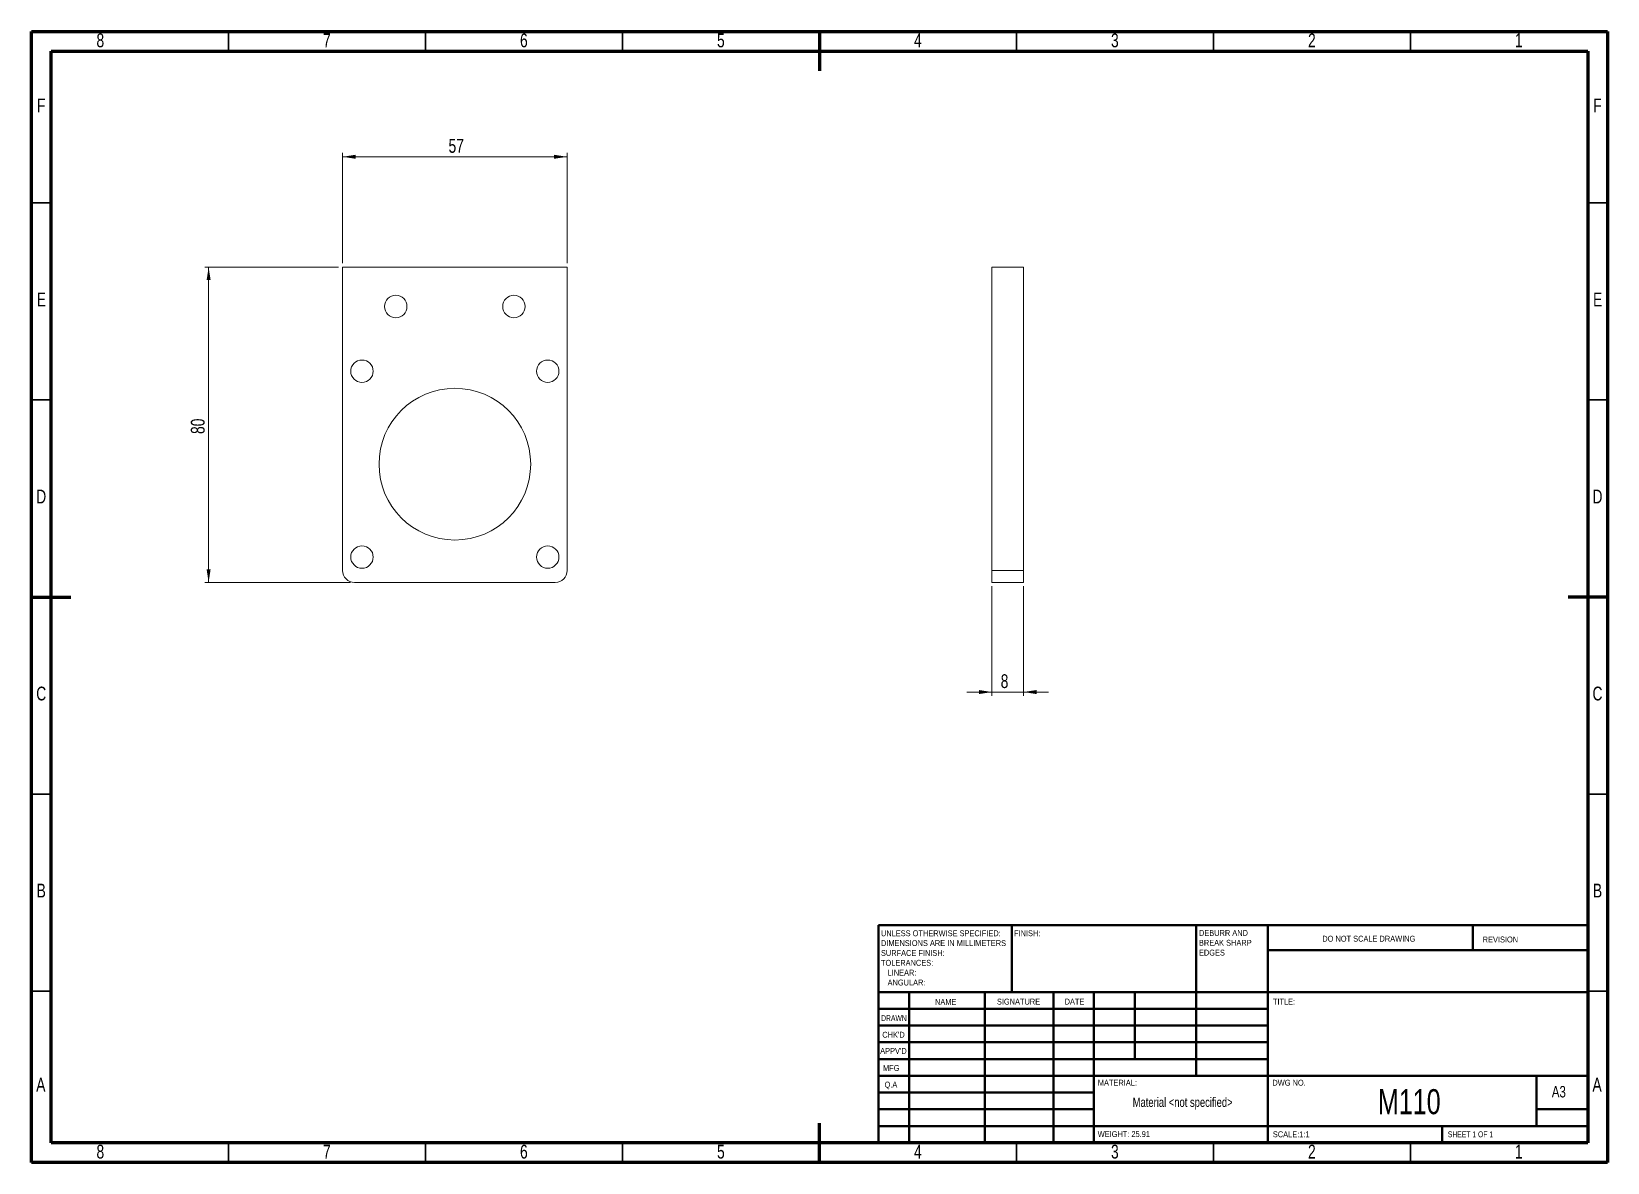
# Model space of a CAD drawing. Header units: millimetres. Extents: x 15 to 415, y 5 to 292.
import ezdxf

# ---------------------------------------------------------------- set-up
doc = ezdxf.new("R2010")
doc.units = ezdxf.units.MM
doc.styles.add('SLDTEXTSTYLE0', font='TXT', dxfattribs={"width": 0.75})
doc.styles.add('SLDTEXTSTYLE1', font='TXT', dxfattribs={"width": 0.686449})
doc.styles.add('SLDTEXTSTYLE2', font='TXT', dxfattribs={"width": 0.6875})
doc.dimstyles.new('SLDDIMSTYLE0', dxfattribs={"dimtxt": 3.5, "dimasz": 3.302, "dimexe": 0, "dimexo": 0.0625, "dimgap": 0.875, "dimtad": 1, "dimrnd": 1e-09, "dimzin": 12, "dimdsep": 46, "dimtxsty": 'SLDTEXTSTYLE0', "dimsah": 1, "dimcen": 0.09, "dimadec": 0, "dimazin": 3, "dimtfac": 1, "dimtofl": 0, "dimtmove": 0, "dimatfit": 3, "dimfxl": 0, "dimfrac": 2, "dimtolj": 1, "dimtzin": 12, "dimarcsym": 0})
doc.dimstyles.new('SLDDIMSTYLE1', dxfattribs={"dimtxt": 3.5, "dimasz": 3.302, "dimexe": 0, "dimexo": 0.0625, "dimgap": 0.875, "dimtad": 1, "dimrnd": 1e-09, "dimzin": 12, "dimdsep": 46, "dimtxsty": 'SLDTEXTSTYLE0', "dimsah": 1, "dimcen": 0.09, "dimadec": 0, "dimazin": 3, "dimtfac": 1, "dimtmove": 0, "dimatfit": 0, "dimfxl": 0, "dimfrac": 2, "dimtolj": 1, "dimtzin": 12, "dimarcsym": 0})

# ---------------------------------------------------------------- blocks, each defined once
blk = doc.blocks.new('SW_NOTE_0')
at = {"color": 0, "linetype": 'Continuous', "lineweight": 0, "char_height": 1.5, "attachment_point": 1, "style": 'SLDTEXTSTYLE0'}
for s, insert in [('UNLESS OTHERWISE SPECIFIED:', (0, 1.93)), ('SURFACE FINISH:', (0, -3.07)), ('DIMENSIONS ARE IN MILLIMETERS', (0, -0.57)), ('TOLERANCES:', (0, -5.57)), ('ANGULAR:', (1.69, -10.57)), ('LINEAR:', (1.69, -8.07))]:
    blk.add_mtext(s, dxfattribs=dict(at, insert=insert))
blk = doc.blocks.new('SW_NOTE_1')
at = {"color": 0, "linetype": 'Continuous', "lineweight": 0, "char_height": 1.5, "attachment_point": 1, "style": 'SLDTEXTSTYLE0'}
for s, insert in [('DEBURR AND', (0, 1.93)), ('BREAK SHARP', (0, -0.57)), ('EDGES', (0, -3.07))]:
    blk.add_mtext(s, dxfattribs=dict(at, insert=insert))
blk = doc.blocks.new('_D')
at = {"color": 7, "linetype": 'Continuous', "lineweight": 0}
for p, q in [((92.95, 232.21), (58.95, 232.21)), ((59.95, 152.21), (59.95, 232.21)), ((95.95, 152.21), (58.95, 152.21))]:
    blk.add_line(p, q, dxfattribs=at)
for points in [[(59.95, 232.21), (59.44, 228.91), (60.46, 228.91)], [(59.95, 152.21), (60.46, 155.52), (59.44, 155.52)]]:
    blk.add_solid(points, dxfattribs=at)
at = {"color": 7, "linetype": 'Continuous', "lineweight": 0, "insert": (55.44, 189.87), "char_height": 3.5, "attachment_point": 1, "rotation": 90, "style": 'SLDTEXTSTYLE0'}
blk.add_mtext('80', dxfattribs=at)
blk = doc.blocks.new('_D_1')
at = {"color": 7, "linetype": 'Continuous', "lineweight": 0}
for p, q in [((93.95, 233.21), (93.95, 261.21)), ((93.95, 260.21), (150.95, 260.21)), ((150.95, 233.21), (150.95, 261.21))]:
    blk.add_line(p, q, dxfattribs=at)
for points in [[(93.95, 260.21), (97.25, 259.71), (97.25, 260.72)], [(150.95, 260.21), (147.65, 260.72), (147.65, 259.71)]]:
    blk.add_solid(points, dxfattribs=at)
at = {"color": 7, "linetype": 'Continuous', "lineweight": 0, "insert": (120.84, 264.73), "char_height": 3.5, "attachment_point": 1, "style": 'SLDTEXTSTYLE0'}
blk.add_mtext('57', dxfattribs=at)
blk = doc.blocks.new('_D_2')
at = {"color": 7, "linetype": 'Continuous', "lineweight": 0}
for p, q in [((258.78, 151.21), (258.78, 123.38)), ((266.78, 151.21), (266.78, 123.38)), ((258.78, 124.38), (252.43, 124.38)), ((266.78, 124.38), (258.78, 124.38)), ((266.78, 124.38), (273.13, 124.38))]:
    blk.add_line(p, q, dxfattribs=at)
for points in [[(258.78, 124.38), (255.47, 124.89), (255.47, 123.87)], [(266.78, 124.38), (270.08, 123.87), (270.08, 124.89)]]:
    blk.add_solid(points, dxfattribs=at)
at = {"color": 7, "linetype": 'Continuous', "lineweight": 0, "insert": (260.99, 128.89), "char_height": 3.5, "attachment_point": 1, "style": 'SLDTEXTSTYLE0'}
blk.add_mtext('8', dxfattribs=at)

msp = doc.modelspace()

# ---------------------------------------------------------------- linework, layer by layer
at = {"color": 7, "linetype": 'Continuous', "lineweight": 60}
for p, q in [((15, 292), (415, 292)), ((15, 5), (15, 292)), ((215, 292), (215, 282)), ((415, 292), (415, 5)), ((20, 287), (410, 287)), ((20, 10), (20, 287)), ((410, 287), (410, 10)), ((15, 148.5), (25, 148.5)), ((415, 148.5), (405, 148.5)), ((410, 65.25), (410, 10)), ((215, 5), (215, 15)), ((410, 10), (20, 10)), ((410, 10), (222.8, 10)), ((415, 5), (15, 5))]:
    msp.add_line(p, q, dxfattribs=at)
at = {"color": 7, "linetype": 'Continuous', "lineweight": 30}
for p, q in [((65, 292), (65, 287)), ((115, 292), (115, 287)), ((165, 292), (165, 287)), ((265, 292), (265, 287)), ((315, 292), (315, 287)), ((365, 292), (365, 287)), ((15, 248.5), (20, 248.5)), ((415, 248.5), (410, 248.5)), ((15, 198.5), (20, 198.5)), ((415, 198.5), (410, 198.5)), ((15, 98.5), (20, 98.5)), ((415, 98.5), (410, 98.5)), ((15, 48.5), (20, 48.5)), ((415, 48.5), (410, 48.5)), ((65, 5), (65, 10)), ((115, 5), (115, 10)), ((165, 5), (165, 10)), ((265, 5), (265, 10)), ((315, 5), (315, 10)), ((365, 5), (365, 10))]:
    msp.add_line(p, q, dxfattribs=at)
at = {"color": 7, "linetype": 'Continuous', "lineweight": 15}
for p, q in [((150.949, 232.214), (93.949, 232.214)), ((93.949, 232.214), (93.949, 155.214)), ((150.949, 155.214), (150.949, 232.214)), ((258.776, 155.214), (258.776, 232.214)), ((258.776, 232.214), (266.776, 232.214)), ((266.776, 155.214), (266.776, 232.214)), ((96.949, 152.214), (147.949, 152.214)), ((258.776, 155.214), (266.776, 155.214)), ((258.776, 152.214), (258.776, 155.214)), ((266.776, 152.214), (258.776, 152.214)), ((266.776, 155.214), (266.776, 152.214))]:
    msp.add_line(p, q, dxfattribs=at)
at = {"color": 7, "linetype": 'Continuous', "lineweight": 40}
for p, q in [((230, 65.25), (410, 65.25)), ((230, 65.25), (230, 10)), ((263.8, 48.25), (263.8, 65.25)), ((310.6, 65.25), (310.6, 27)), ((328.8, 65.25), (328.8, 10)), ((380.8, 58.875), (380.8, 65.25)), ((410, 58.875), (328.8, 58.875)), ((410, 48.25), (230, 48.25)), ((237.8, 48.25), (237.8, 10)), ((256.991, 48.25), (256.991, 10)), ((274.399, 48.25), (274.399, 10)), ((284.6, 10), (284.6, 48.25)), ((295, 31.25), (295, 48.25)), ((328.8, 44), (230, 44)), ((328.8, 39.75), (230, 39.75)), ((328.8, 35.5), (230, 35.5)), ((328.8, 31.25), (230, 31.25)), ((284.6, 27), (230, 27)), ((284.6, 27), (410, 27)), ((397, 14.25), (397, 27)), ((284.6, 22.75), (230, 22.75)), ((284.6, 18.5), (230, 18.5)), ((410, 18.5), (397, 18.5)), ((230, 14.25), (410, 14.25)), ((373, 10), (373, 14.25))]:
    msp.add_line(p, q, dxfattribs=at)
at = {"color": 7, "linetype": 'Continuous', "lineweight": 15}
for centre, radius in [((107.449, 222.214), 2.85), ((137.449, 222.214), 2.85), ((98.879, 205.784), 2.85), ((146.019, 205.784), 2.85), ((122.449, 182.214), 19.25), ((98.879, 158.644), 2.85), ((146.019, 158.644), 2.85)]:
    msp.add_circle(centre, radius, dxfattribs=at)
for centre, start, end in [((96.949, 155.214), 180, 270), ((147.949, 155.214), 270, 0)]:
    msp.add_arc(centre, 3, start, end, dxfattribs=at)

# ---------------------------------------------------------------- block references
at = {"color": 7, "linetype": 'Continuous', "lineweight": 0}
for name, p in [('SW_NOTE_1', (311.309, 62.069)), ('SW_NOTE_0', (230.594, 61.987))]:
    msp.add_blockref(name, p, dxfattribs=at)

# ---------------------------------------------------------------- texts
for s, insert, char_height, attachment_point, style in [('8', (32.465, 291.5), 3.5, 2, 'SLDTEXTSTYLE0'), ('7', (89.965, 291.5), 3.5, 2, 'SLDTEXTSTYLE0'), ('6', (139.965, 291.5), 3.5, 2, 'SLDTEXTSTYLE0'), ('5', (189.965, 291.5), 3.5, 2, 'SLDTEXTSTYLE0'), ('4', (239.965, 291.5), 3.5, 2, 'SLDTEXTSTYLE0'), ('3', (289.965, 291.5), 3.5, 2, 'SLDTEXTSTYLE0'), ('2', (339.965, 291.5), 3.5, 2, 'SLDTEXTSTYLE0'), ('1', (392.465, 291.5), 3.5, 2, 'SLDTEXTSTYLE0'), ('F', (17.464, 275), 3.5, 2, 'SLDTEXTSTYLE0'), ('F', (412.464, 275), 3.5, 2, 'SLDTEXTSTYLE0'), ('E', (17.506, 225.75), 3.5, 2, 'SLDTEXTSTYLE0'), ('E', (412.506, 225.75), 3.5, 2, 'SLDTEXTSTYLE0'), ('D', (17.46, 175.75), 3.5, 2, 'SLDTEXTSTYLE0'), ('D', (412.46, 175.75), 3.5, 2, 'SLDTEXTSTYLE0'), ('C', (17.464, 125.75), 3.5, 2, 'SLDTEXTSTYLE0'), ('C', (412.464, 125.75), 3.5, 2, 'SLDTEXTSTYLE0'), ('B', (17.473, 75.75), 3.5, 2, 'SLDTEXTSTYLE0'), ('B', (412.473, 75.75), 3.5, 2, 'SLDTEXTSTYLE0'), ('FINISH:', (264.371, 63.919), 1.5, 1, 'SLDTEXTSTYLE0'), ('DO NOT SCALE DRAWING', (342.615, 62.533), 1.5, 1, 'SLDTEXTSTYLE0'), ('REVISION', (383.328, 62.335), 1.5, 1, 'SLDTEXTSTYLE0'), ('NAME', (244.322, 46.501), 1.5, 1, 'SLDTEXTSTYLE0'), ('SIGNATURE', (260.034, 46.562), 1.5, 1, 'SLDTEXTSTYLE0'), ('DATE', (277.215, 46.576), 1.5, 1, 'SLDTEXTSTYLE0'), ('TITLE:', (330.09, 46.576), 1.5, 1, 'SLDTEXTSTYLE0'), ('DRAWN', (230.643, 42.385), 1.5, 1, 'SLDTEXTSTYLE1'), ("CHK'D", (230.939, 38.162), 1.5, 1, 'SLDTEXTSTYLE0'), ("APPV'D", (230.402, 34.066), 1.5, 1, 'SLDTEXTSTYLE0'), ('MFG', (231.124, 29.716), 1.5, 1, 'SLDTEXTSTYLE0'), ('A', (17.36, 26.5), 3.5, 2, 'SLDTEXTSTYLE0'), ('Q.A', (231.509, 25.505), 1.5, 1, 'SLDTEXTSTYLE0'), ('MATERIAL:', (285.646, 25.986), 1.5, 1, 'SLDTEXTSTYLE0'), ('DWG NO.', (329.953, 25.986), 1.5, 1, 'SLDTEXTSTYLE0'), ('A3', (400.871, 24.406), 2.9104, 1, 'SLDTEXTSTYLE0'), ('A', (412.36, 26.5), 3.5, 2, 'SLDTEXTSTYLE0'), ('Material <not specified>', (307.173, 21.486), 2.38125, 2, 'SLDTEXTSTYLE0'), ('M110', (364.693, 23.607), 6.35, 2, 'SLDTEXTSTYLE0'), ('WEIGHT: 25.91', (285.618, 12.949), 1.4986, 1, 'SLDTEXTSTYLE0'), ('SCALE:1:1', (330.074, 12.9), 1.5, 1, 'SLDTEXTSTYLE0'), ('SHEET 1 OF 1', (374.478, 12.9), 1.5, 1, 'SLDTEXTSTYLE2'), ('8', (32.465, 9.5), 3.5, 2, 'SLDTEXTSTYLE0'), ('7', (89.965, 9.5), 3.5, 2, 'SLDTEXTSTYLE0'), ('6', (139.965, 9.5), 3.5, 2, 'SLDTEXTSTYLE0'), ('5', (189.965, 9.5), 3.5, 2, 'SLDTEXTSTYLE0'), ('4', (239.965, 9.5), 3.5, 2, 'SLDTEXTSTYLE0'), ('3', (289.965, 9.5), 3.5, 2, 'SLDTEXTSTYLE0'), ('2', (339.965, 9.5), 3.5, 2, 'SLDTEXTSTYLE0'), ('1', (392.465, 9.5), 3.5, 2, 'SLDTEXTSTYLE0')]:
    msp.add_mtext(s, dxfattribs=dict(at, insert=insert, char_height=char_height, attachment_point=attachment_point, style=style))

# ---------------------------------------------------------------- dimensions: what is measured, and where the dimension line sits
for base, p1, p2, dimstyle, picture, middle in [((150.949, 260.214), (93.949, 232.214), (150.949, 232.214), 'SLDDIMSTYLE0', '_D_1', (123.428, 260.214)), ((258.776, 124.377), (266.776, 152.214), (258.776, 152.214), 'SLDDIMSTYLE1', '_D_2', (262.286, 124.377))]:
    dim = msp.add_linear_dim(base=base, p1=p1, p2=p2, dimstyle=dimstyle, dxfattribs=at)
    dim.commit()
    dim.dimension.update_dxf_attribs({"geometry": picture, "text_midpoint": middle, "dimtype": 160})
dim = msp.add_linear_dim(base=(59.949, 232.214), p1=(96.949, 152.214), p2=(93.949, 232.214), angle=90, dimstyle='SLDDIMSTYLE0', dxfattribs=at)
dim.commit()
dim.dimension.update_dxf_attribs({"geometry": '_D', "text_midpoint": (59.949, 192.459), "dimtype": 160})

doc.saveas('drawing.dxf')
